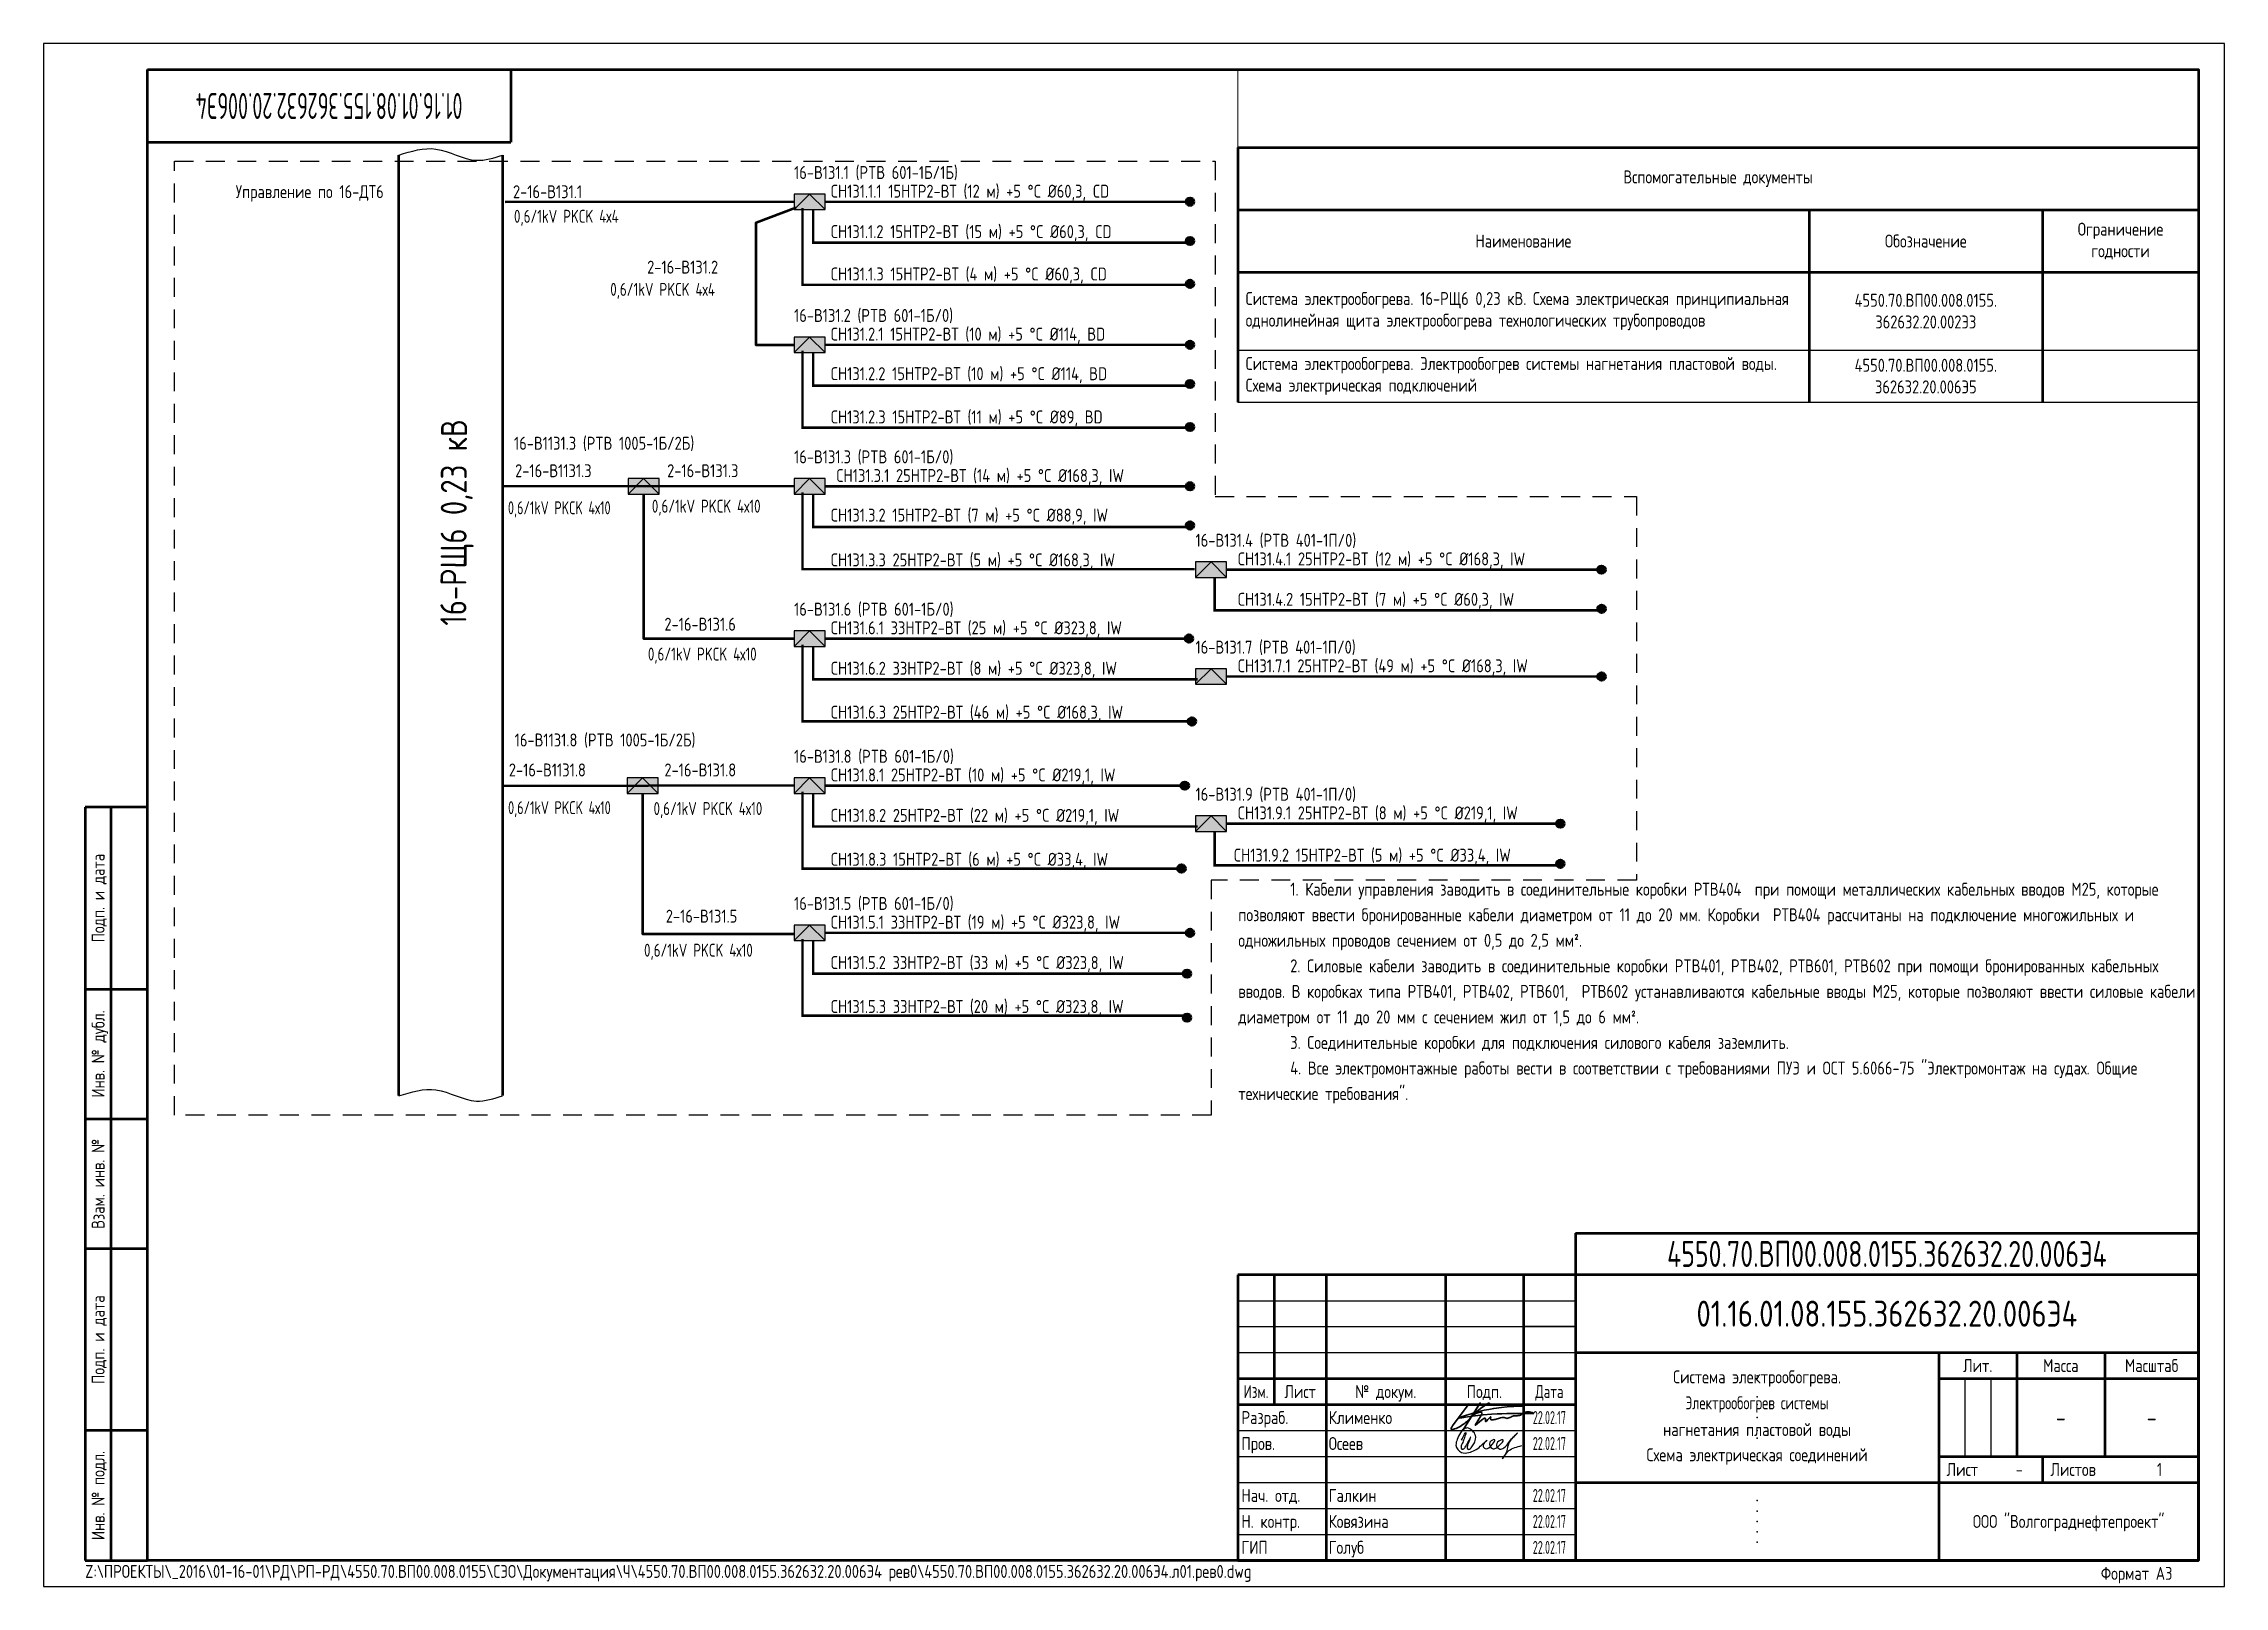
# Paper-space layout 'Layout1' of a CAD drawing. Header units: millimetres. Extents: x 0 to 420, y 0 to 297.
import ezdxf
from ezdxf.enums import TextEntityAlignment as Align

# ---------------------------------------------------------------- set-up
doc = ezdxf.new("R2010")
doc.units = ezdxf.units.MM
doc.header["$MEASUREMENT"] = 0
doc.linetypes.add('DGN Style 2', pattern=[6.058795, 3.635277, -2.423518])
for name, color, linetype, lineweight in [('--TEXT--', 7, 'Continuous', 25), ('_НС', 1, 'Continuous', 30), ('OFORMLENIE', 7, 'Continuous', 25), ('Надписи Тексты ТаБлицы', 250, 'Continuous', 25), ('Подписи ССТ', 250, 'Continuous', 40), ('СН', 1, 'Continuous', 50), ('текст', 7, 'Continuous', 25)]:
    doc.layers.add(name, color=color, linetype=linetype, lineweight=lineweight)
doc.layers.add('ESKIZ', color=231, linetype='Continuous', lineweight=25, plot=False)
doc.layers.add('Коробки', color=250, linetype='Continuous')
doc.layers.add('ПОдписи', color=7, linetype='Continuous')
doc.styles.add('GOST 2.304', font='CS_Gost2304.shx')
doc.styles.add('GOST_2.304', font='CS_Gost2304.shx', dxfattribs={"height": 2.5})
doc.styles.add('GOST_2.304_07', font='CS_Gost2304.shx', dxfattribs={"width": 0.7})
doc.styles.add('GOST_2.304_09', font='CS_Gost2304.shx', dxfattribs={"width": 0.9})
doc.styles.add('GOST_2.304_25', font='CS_Gost2304.shx', dxfattribs={"height": 2.5})
doc.styles.add('TNR_30', font='times.ttf', dxfattribs={"height": 3})

# ---------------------------------------------------------------- blocks, each defined once
blk = doc.blocks.new('A$C612D6D77')
at = {"layer": 'Коробки', "linetype": 'ByBlock', "ltscale": 0.5}
h = blk.add_hatch(color=3, dxfattribs=at)
h.paths.add_polyline_path([(300, 300), (0, 300), (0, 0)])
h.paths.add_polyline_path([(600, 0), (600, 300), (300, 300)])
at = {"layer": 'Коробки', "linetype": 'ByBlock', "ltscale": 0.5, "true_color": 0xffffff}
blk.add_hatch(color=7, dxfattribs=at).paths.add_polyline_path([(0, 0), (600, 0), (300, 300)])
at = {"layer": 'Коробки', "linetype": 'ByBlock', "ltscale": 0.5}
for p, q in [((0, 0), (300, 300)), ((300, 300), (600, 0))]:
    blk.add_line(p, q, dxfattribs=at)
blk.add_lwpolyline([(0, 0), (600, 0), (600, 300), (0, 300)], close=True, dxfattribs=at)
blk = doc.blocks.new('*U34')
blk.add_hatch(color=256).paths.add_polyline_path([(0.75, 0, 1), (-0.75, 0, 1)])
blk.add_circle((0, 0), 0.75)
blk = doc.blocks.new('*U32')
at = {"color": 0, "linetype": 'ByBlock', "lineweight": -2}
blk.add_lwpolyline([(420, 297), (0, 297), (0, 0), (420, 0)], close=True, dxfattribs=at)
at = {"color": 0, "linetype": 'ByBlock', "lineweight": 50}
blk.add_lwpolyline([(20, 292), (415, 292), (415, 5), (20, 5)], close=True, dxfattribs=at)
at = {"color": 0, "linetype": 'ByBlock', "lineweight": -2, "style": 'GOST_2.304'}
blk.add_text('Формат А3', height=2.5, dxfattribs=at).set_placement((410, 2.5), align=Align.MIDDLE_RIGHT)
at = {"color": 0, "linetype": 'ByBlock', "lineweight": -2, "insert": (8, 2.5), "char_height": 2.5, "attachment_point": 4, "style": 'GOST_2.304'}
blk.add_mtext('Z:\\\\ПРОЕКТЫ\\\\_2016\\\\01-16-01\\\\РД\\\\РП-РД\\\\4550.70.ВП00.008.0155\\\\СЭО\\\\Документация\\\\Ч\\\\4550.70.ВП00.008.0155.362632.20.006Э4 рев0\\\\4550.70.ВП00.008.0155.362632.20.006Э4.л01.рев0.dwg', dxfattribs=at)
at = {"color": 0, "linetype": 'ByBlock', "lineweight": -2, "style": 'TNR_30'}
blk.add_attdef('ВЕРХНИЙ_НОМЕР_ЛИСТА', text='', height=3, dxfattribs=at).set_placement((410, 287), align=Align.MIDDLE_CENTER)
blk = doc.blocks.new('*U39')
at = {"color": 0, "linetype": 'ByBlock', "lineweight": 50}
for p, q in [((-120, 63), (-120, 0)), ((-178, 55), (-178, 30)), ((-168, 55), (-168, 0)), ((-145, 55), (-145, 0)), ((-130, 55), (-130, 0)), ((-50, 40), (-50, 0)), ((-35, 40), (-35, 20)), ((-18, 40), (-18, 20)), ((-30, 20), (-30, 15))]:
    blk.add_line(p, q, dxfattribs=at)
at = {"color": 0, "linetype": 'ByBlock', "lineweight": 50, "ltscale": 100}
for p, q in [((-120, 63), (0, 63)), ((0, 0), (0, 63)), ((0, 55), (-185, 55)), ((-185, 55), (-185, 0)), ((-120, 40), (0, 40)), ((-185, 35), (-120, 35)), ((-50, 35), (0, 35)), ((-185, 30), (-120, 30)), ((-50, 20), (0, 20)), ((-120, 15), (0, 15)), ((-185, 0), (0, 0))]:
    blk.add_line(p, q, dxfattribs=at)
at = {"color": 0, "linetype": 'ByBlock', "lineweight": -2}
for p, q in [((-185, 50), (-120, 50)), ((-185, 45), (-120, 45)), ((-185, 40), (-120, 40)), ((-45, 35), (-45, 20)), ((-40, 35), (-40, 20)), ((-185, 25), (-120, 25)), ((-185, 20), (-120, 20)), ((-185, 15), (-120, 15)), ((-185, 10), (-120, 10)), ((-185, 5), (-120, 5))]:
    blk.add_line(p, q, dxfattribs=at)
at = {"color": 0}
blk.add_line((-120, 45), (-130, 45), dxfattribs=at)
at = {"layer": 'ESKIZ', "color": 0, "linetype": 'ByBlock', "lineweight": -2}
for p in [(-85, 35.5), (-85, 35), (-85, 31.5), (-85, 30), (-85, 27.5), (-85, 25), (-85, 23.5), (-85, 20), (-85, 19.5), (-85, 11.5), (-85, 9.5), (-85, 7.5), (-85, 5.5), (-85, 3.5)]:
    blk.add_point(p, dxfattribs=at)
at = {"color": 0, "linetype": 'ByBlock', "lineweight": -2, "style": 'GOST_2.304'}
for s, p in [('Лит.', (-42.5, 37.5)), ('Масса', (-26.5, 37.5)), ('Масштаб', (-9, 37.5)), ('Лист', (-173, 32.5)), ('№ докум.', (-156.5, 32.5)), ('Подп.', (-137.5, 32.5))]:
    blk.add_text(s, height=2.5, dxfattribs=at).set_placement(p, align=Align.MIDDLE_CENTER)
at = {"color": 0, "linetype": 'ByBlock', "lineweight": -2, "style": 'GOST_2.304', "width": 0.9}
for s, p in [('Изм.', (-181.5, 32.5)), ('Дата', (-125, 32.5))]:
    blk.add_text(s, height=2.5, dxfattribs=at).set_placement(p, align=Align.MIDDLE_CENTER)
at = {"color": 0, "linetype": 'ByBlock', "lineweight": -2, "style": 'GOST_2.304'}
for s, p in [('Разраб.', (-184.3, 27.5)), ('Пров.', (-184.3, 22.5)), ('Лист', (-48.5, 17.5)), ('Листов', (-28.5, 17.5)), ('Нач. отд.', (-184.3, 12.5)), ('Н. контр.', (-184.3, 7.5)), ('ГИП', (-184.3, 2.5))]:
    blk.add_text(s, height=2.5, dxfattribs=at).set_placement(p, align=Align.MIDDLE_LEFT)
at = {"color": 0, "linetype": 'ByBlock', "lineweight": -2}
for tag, height, style, width, flags, p in [('ШИФР_ЗАКАЗЧИКА', 5, 'GOST_2.304', 0.9, 4, (-60, 59)), ('ДАТА_ИЗМ_4', 2.5, 'GOST_2.304_07', 0.7, 12, (-125, 52.5)), ('ДАТА_ИЗМ_3', 2.5, 'GOST_2.304_07', 0.7, 12, (-125, 47.5)), ('ДАТА_ИЗМ_2', 2.5, 'GOST_2.304_07', 0.7, 12, (-125, 42.5)), ('ДАТА_ИЗМ_1', 2.5, 'GOST_2.304_07', 0.7, 12, (-125, 37.5))]:
    blk.add_attdef(tag, text='', height=height, dxfattribs=dict(at, style=style, width=width, flags=flags)).set_placement(p, align=Align.MIDDLE_CENTER)
for tag, height, style, flags, p in [('ИЗМ_4', 2.5, 'GOST_2.304', 12, (-181.5, 52.5)), ('ЛИСТ_4', 2.5, 'GOST_2.304', 12, (-173, 52.5)), ('N_ДОК_4', 2.5, 'GOST_2.304_09', 12, (-156.76, 52.5)), ('ИЗМ_3', 2.5, 'GOST_2.304', 12, (-181.5, 47.5)), ('ЛИСТ_3', 2.5, 'GOST_2.304', 12, (-173, 47.5)), ('N_ДОК_3', 2.5, 'GOST_2.304_09', 12, (-156.5, 47.5)), ('ШИФР', 5, 'GOST_2.304', 4, (-60, 47.5)), ('ИЗМ_2', 2.5, 'GOST_2.304', 12, (-181.5, 42.5)), ('ЛИСТ_2', 2.5, 'GOST_2.304', 12, (-173, 42.5)), ('N_ДОК_2', 2.5, 'GOST_2.304_09', 12, (-156.5, 42.5)), ('ИЗМ_1', 2.5, 'GOST_2.304', 12, (-181.5, 37.5)), ('ЛИСТ_1', 2.5, 'GOST_2.304', 12, (-173, 37.5)), ('N_ДОК_1', 2.5, 'GOST_2.304_09', 12, (-156.5, 37.5)), ('ЛИТЕРА', 3.5, 'GOST_2.304', 4, (-42.5, 27.5)), ('МАССА', 3.5, 'GOST_2.304', 4, (-26.5, 27.5)), ('МАСШТАБ', 3.5, 'GOST_2.304', 4, (-9, 27.5)), ('ЛИСТ', 2.5, 'GOST_2.304', 4, (-34.5, 17.5)), ('ЛИСТОВ', 2.5, 'GOST_2.304', 4, (-7.5, 17.5)), ('ОРГАНИЗАЦИЯ', 2.5, 'GOST_2.304', 4, (-25, 7.5))]:
    blk.add_attdef(tag, text='', height=height, dxfattribs=dict(at, style=style, flags=flags)).set_placement(p, align=Align.MIDDLE_CENTER)
at = {"color": 0, "linetype": 'ByBlock', "lineweight": -2, "style": 'GOST_2.304', "flags": 4}
for tag, p in [('ДОКУМЕНТ_1', (-85, 35)), ('ДОКУМЕНТ_2', (-85, 30)), ('ДОКУМЕНТ_3', (-85, 25)), ('ДОКУМЕНТ_4', (-85, 20)), ('ДОКУМЕНТ_5', (-85, 19.5)), ('МАТЕРИАЛ_1', (-85, 11.5)), ('МАТЕРИАЛ_2', (-85, 7.5)), ('МАТЕРИАЛ_3', (-85, 3.5))]:
    blk.add_attdef(tag, text='', height=2.5, dxfattribs=at).set_placement(p, align=Align.MIDDLE)
for tag, p in [('РАЗРАБ_1', (-167.5, 27.5)), ('ПРОВ_1', (-167.5, 22.5)), ('НАЧ_ОТД', (-167.5, 12.5)), ('Н_КОНТР', (-167.5, 7.5)), ('ГИП', (-167.5, 2.5))]:
    blk.add_attdef(tag, text='', height=2.5, dxfattribs=at).set_placement(p, align=Align.MIDDLE_LEFT)
at = {"color": 0, "linetype": 'ByBlock', "lineweight": -2, "style": 'GOST_2.304_07', "width": 0.7}
for tag, p in [('DATE-6', (-125, 27.5)), ('DATE-5', (-125, 22.5)), ('DATE-3', (-125, 12.5)), ('DATE-2', (-125, 7.5)), ('DATE-1', (-125, 2.5))]:
    blk.add_attdef(tag, text='', height=2.5, dxfattribs=at).set_placement(p, align=Align.MIDDLE_CENTER)
blk = doc.blocks.new('ST_Top')
at = {"color": 0, "linetype": 'ByBlock', "lineweight": 50}
blk.add_line((70, 0), (70, -14), dxfattribs=at)
at = {"color": 0, "linetype": 'ByBlock', "lineweight": 50, "extrusion": (0, 1, 0)}
blk.add_line((0, -14), (70, -14), dxfattribs=at)
at = {"color": 0, "linetype": 'ByBlock', "lineweight": -2, "style": 'GOST_2.304', "width": 0.7, "flags": 4}
blk.add_attdef('ШИФР', text='', height=5, rotation=180, dxfattribs=at).set_placement((35, -7), align=Align.MIDDLE_CENTER)
blk = doc.blocks.new('A$C18E935BB')
at = {"layer": 'текст', "color": 0}
blk.add_spline([(1.08, 3.58), (1.9, 5), (1.82, 4.63), (1.46, 3.61), (1.29, 3.16), (0.97, 2.23), (1.13, 1.88), (1.36, 1.88), (1.59, 2), (1.78, 2.23), (2.01, 2.66), (2.31, 3.16), (2.52, 3.54), (2.66, 3.83), (2.83, 4.22), (2.75, 4.06), (2.6, 3.58), (2.36, 2.93), (2.24, 2.66), (2.15, 2.31), (2.15, 2.04), (2.44, 1.8), (2.77, 1.96), (3.32, 2.7), (3.72, 3.49), (3.65, 4.76), (3.06, 5.5), (2.19, 5.94), (1.46, 5.69), (0.84, 5.01), (0.25, 3.72), (0, 2.62), (1.05, 1.24), (2.47, 1.2), (3.63, 1.65), (4.68, 2.4), (5.51, 3.16), (6.02, 3.57), (5.51, 3.16), (5.25, 2.35), (5.63, 1.97), (7.01, 2.79), (7.47, 3.67), (6.53, 3.19), (7.01, 1.97), (7.65, 2.03), (8.48, 2.72), (8.96, 3.22), (9.1, 3.59), (8.26, 3.4), (7.8, 2.47), (8.46, 1.88), (9.21, 2.08), (10.47, 3.56), (11.81, 4.92), (11.19, 4.31), (10.02, 2.62), (9.49, 0.85), (8.9, 0), (9.34, 0.6), (10.2, 1.58), (12.67, 2.55)], degree=3, dxfattribs=at)
blk = doc.blocks.new('ST_Left')
at = {"color": 0, "linetype": 'ByBlock', "lineweight": 50}
for p, q in [((8, 150), (8, 5)), ((20, 150), (8, 150)), ((13, 5), (13, 150)), ((8, 115), (20, 115)), ((8, 90), (20, 90)), ((20, 65), (8, 65)), ((20, 30), (8, 30)), ((8, 5), (20, 5))]:
    blk.add_line(p, q, dxfattribs=at)
at = {"color": 0, "linetype": 'ByBlock', "lineweight": -2, "style": 'GOST_2.304'}
for s, p in [('Подп. и дата', (10.5, 132.5)), ('Инв. № дубл.', (10.5, 102.5)), ('Взам. инв. №', (10.5, 77.5)), ('Подп. и дата', (10.5, 47.5)), ('Инв. № подл.', (10.5, 17.5))]:
    blk.add_text(s, height=2.5, rotation=90, dxfattribs=at).set_placement(p, align=Align.MIDDLE_CENTER)
at = {"color": 0, "linetype": 'ByBlock', "lineweight": -2, "style": 'GOST_2.304', "flags": 8}
for tag, p in [('ДУБЛ_ДАТА', (16.5, 141.25)), ('НОМЕР_ДУБЛ', (16.5, 102.5)), ('ВЗАМ_ИНВ', (16.5, 77.5)), ('ИНВ_ДАТА', (16.5, 56.25)), ('ИНВ_НОМЕР', (16.5, 17.5))]:
    blk.add_attdef(tag, text='', height=2.5, rotation=90, dxfattribs=at).set_placement(p, align=Align.MIDDLE_CENTER)
blk = doc.blocks.new('*T43')
at = {"layer": 'Defpoints', "color": 8, "linetype": 'ByBlock', "lineweight": 0, "transparency": 16777216}
for p, q in [((0, 0), (185, 0)), ((0, 0), (0, -15)), ((185, 0), (185, -15))]:
    blk.add_line(p, q, dxfattribs=at)
at = {"layer": 'OFORMLENIE', "color": 0, "linetype": 'ByBlock', "lineweight": 50, "transparency": 16777216}
for p, q in [((0, -15), (185, -15)), ((0, -15), (0, -64)), ((185, -15), (185, -64)), ((0, -27), (185, -27)), ((110, -27), (110, -64)), ((155, -27), (155, -64)), ((0, -39), (185, -39))]:
    blk.add_line(p, q, dxfattribs=at)
at = {"layer": 'OFORMLENIE', "color": 0, "linetype": 'ByBlock', "lineweight": -2, "transparency": 16777216}
blk.add_line((0, -54), (185, -54), dxfattribs=at)
at = {"layer": 'OFORMLENIE', "color": 0, "linetype": 'ByBlock', "transparency": 16777216}
blk.add_line((0, -64), (185, -64), dxfattribs=at)
at = {"layer": 'OFORMLENIE', "color": 0, "transparency": 16777216, "char_height": 2.5, "style": 'GOST_2.304_25'}
for s, insert, width, attachment_point in [('Вспомогательные документы', (92.5, -21), 182, 5), ('Наименование', (55, -33), 107, 5), ('Обозначение', (132.5, -33), 42, 5), ('Ограничение годности', (170, -33), 27, 5), ('Система электрообогрева. 16-РЩ6 0,23 кВ. Схема электрическая принципиальная однолинейная щита электрообогрева технологических трубопроводов', (1.5, -46.5), 107, 4), ('{\\Fгост прямой|c204;\\C256;4550.70.ВП00.008.0155. 362632.20.002Э3}', (132.5, -46.5), 42, 5), ('Система электрообогрева. Электрообогрев системы нагнетания пластовой воды. Схема электрическая подключений', (1.5, -59), 107, 4), ('{\\Fгост прямой|c204;\\C256;4550.70.ВП00.008.0155. 362632.20.006Э5}', (132.5, -59), 42, 5)]:
    blk.add_mtext(s, dxfattribs=dict(at, insert=insert, width=width, attachment_point=attachment_point))

psp = doc.layouts.get("Layout1")

# ---------------------------------------------------------------- linework, layer by layer
at = {"const_width": 0.5}
for points in [[(68.4, 94.44), (68.4, 275.54)], [(88.4, 275.54), (88.4, 94.44)]]:
    psp.add_lwpolyline(points, dxfattribs=at)
for points in [[(68.4, 275.54), (75.56, 276.71), (83.34, 274.54), (88.4, 275.54)], [(68.4, 94.44), (75.56, 95.59), (83.34, 93.44), (88.4, 94.44)]]:
    psp.add_spline(points, degree=3)
at = {"layer": '_НС', "color": 0, "linetype": 'DGN Style 2', "lineweight": 25}
psp.add_lwpolyline([(25.2, 274.36), (225.63, 274.36), (225.63, 209.81), (306.75, 209.81), (306.75, 135.94), (224.86, 135.94), (224.86, 90.73), (25.2, 90.73)], close=True, dxfattribs=at)
at = {"layer": 'ПОдписи', "color": 0, "linetype": 'Continuous', "lineweight": 30, "ltscale": 0.05}
psp.add_lwpolyline([(274.55, 35.21), (271.34, 30.89, 0.089528), (271.11, 30.43, 0.163952), (271.11, 30.23, 0.256522), (271.17, 30.18, 0.125592), (271.46, 30.2, 0.091369), (273.6, 31.32, 0.057163), (275.14, 32.84, 0.018048), (276.67, 35.31), (273.42, 30.14), (274.07, 31.27), (274.42, 31.93), (275.11, 32.88), (276.72, 34.22), (277.58, 34.88), (278.12, 35.23, -0.618056), (278.56, 34.98), (278.54, 35.1), (278.42, 35.24), (278.26, 35.28), (278.12, 35.23), (276.72, 34.22), (275.86, 33.5), (275.28, 33.01), (275.14, 32.84), (275.63, 33.15, -0.096182), (276.4, 33.47, -0.043607), (276.75, 33.54, -0.157965), (276.96, 33.5, -0.347668), (277.03, 33.35), (277.02, 33.24), (276.99, 33.12), (276.95, 33.07), (276.73, 32.7), (276.44, 32.22), (276.01, 31.55), (275.83, 31.26), (275.74, 31.1), (275.71, 31.03, 0.794534), (275.74, 31.01), (276.1, 31.3), (276.54, 31.69), (276.92, 32.01), (277.2, 32.21), (277.37, 32.31), (277.5, 32.36, -0.444871), (277.71, 32.25, -0.109787), (277.71, 32.15), (277.7, 31.8), (277.71, 31.75, 0.335958), (277.74, 31.72, 0.165412), (277.78, 31.73, 0.021463), (277.84, 31.77, 0.042849), (277.89, 31.82), (278.16, 32.11), (278.41, 32.38), (278.61, 32.58), (278.66, 32.62, -0.70719), (278.71, 32.59, -0.002785), (278.7, 32.53, -0.00332), (278.68, 32.4, 0.15097), (278.7, 32.14, 0.253823), (278.81, 32.05, 0.103833), (279.2, 32.05, 0.030369), (279.96, 32.28, -0.043416), (280.81, 32.5, -0.103595), (281.36, 32.49, -0.067719), (281.5, 32.43, 0.124375), (281.82, 32.34, 0.115206), (282.21, 32.43, -0.002795), (282.56, 32.59, -0.016645), (282.93, 32.75, -0.10214), (283.56, 32.85, 0.101733), (284.44, 32.99, 0.099911), (284.79, 33.21, -0.207739), (285.88, 33.61, -0.087471), (286.93, 33.37, -0.139767), (286.96, 33.33, -0.410948), (286.96, 33.31, -0.132381), (286.88, 33.28), (286.79, 33.27), (286.63, 33.26), (286.31, 33.25), (281.78, 33.26), (280.86, 33.24), (279.95, 33.21), (278.83, 33.15), (277.23, 33.03), (275.68, 32.81), (274.26, 32.63), (273.13, 32.42), (272.62, 32.37), (272.5, 32.37), (272.48, 32.37, -0.653212), (272.48, 32.39), (272.52, 32.42), (272.73, 32.52), (273.08, 32.64), (274.04, 32.97), (274.95, 33.24), (275.67, 33.46), (276.67, 33.71), (277.41, 33.89), (278.36, 34.08), (279.3, 34.25), (280.75, 34.45), (281.9, 34.57), (283.16, 34.65), (284.1, 34.68), (284.78, 34.69)], format="xyb", dxfattribs=at)
at = {"layer": 'СН', "color": 94}
for points in [[(144.53, 266.54), (88.9, 266.49)], [(144.54, 238.98), (137.26, 238.98), (137.26, 262.54), (144.86, 265.44)], [(144.53, 211.79), (88.4, 211.76)], [(115.56, 210.29), (115.56, 182.47), (144.53, 182.47)], [(144.53, 154.15), (88.4, 154.05)], [(115.36, 152.65), (115.36, 125.6), (144.53, 125.62)]]:
    psp.add_lwpolyline(points, dxfattribs=at)
at = {"layer": 'СН', "linetype": 'ByBlock', "const_width": 0.5}
for points in [[(146.16, 265.38), (146.16, 250.57), (220.53, 250.57)], [(148.21, 265.12), (148.21, 258.67), (220.21, 258.67)], [(150.53, 266.54), (220.8, 266.54)], [(146.16, 237.87), (146.16, 223.06), (220.53, 223.06)], [(148.21, 237.6), (148.21, 231.16), (220.21, 231.16)], [(150.53, 239.02), (220.8, 239.02)], [(146.16, 210.64), (146.16, 195.83), (221.71, 195.83)], [(148.21, 210.38), (148.21, 203.93), (220.21, 203.93)], [(150.53, 211.79), (220.8, 211.79)], [(225.52, 194.32), (225.52, 187.88), (299.52, 187.88)], [(227.84, 195.74), (300.11, 195.74)], [(146.16, 181.32), (146.16, 166.51), (221.15, 166.51)], [(148.21, 181.05), (148.21, 174.6), (222.26, 174.6)], [(150.53, 182.47), (220.58, 182.47)], [(227.84, 175.16), (300.11, 175.16)], [(146.16, 153), (146.16, 138.19), (219.15, 138.19)], [(148.21, 152.73), (148.21, 146.29), (222.26, 146.29)], [(150.53, 154.15), (219.8, 154.15)], [(227.84, 146.84), (292.11, 146.84)], [(225.52, 145.24), (225.52, 138.8), (291.52, 138.8)], [(150.53, 125.81), (220.8, 125.81)], [(146.16, 124.66), (146.16, 109.85), (220.43, 109.85)], [(148.21, 124.4), (148.21, 117.95), (220.21, 117.95)]]:
    psp.add_lwpolyline(points, dxfattribs=at)

# ---------------------------------------------------------------- block references
psp.add_blockref('*T43', (230, 292))
at = {"layer": 'OFORMLENIE'}
for name in ['*U32', 'ST_Left']:
    psp.add_blockref(name, (0, 0), dxfattribs=at)
ref = psp.add_blockref('ST_Top', (20, 292), dxfattribs=at)
ref.add_attrib('ШИФР', '01.16.01.08.155.362632.20.006Э4', dxfattribs={"layer": '0', "color": 0, "linetype": 'ByBlock', "lineweight": -2, "height": 5, "rotation": 180, "style": 'GOST_2.304', "width": 0.7}).set_placement((55, 285), align=Align.MIDDLE_CENTER)
ref = psp.add_blockref('*U39', (415, 5), dxfattribs=at)
ref.add_attrib('ГИП', 'Голуб', dxfattribs={"layer": '0', "color": 0, "linetype": 'ByBlock', "lineweight": -2, "height": 2.5, "style": 'GOST_2.304'}).set_placement((247.5, 7.5), align=Align.MIDDLE_LEFT)
ref.add_attrib('Н_КОНТР', 'Ковязина', dxfattribs={"layer": '0', "color": 0, "linetype": 'ByBlock', "lineweight": -2, "height": 2.5, "style": 'GOST_2.304'}).set_placement((247.5, 12.5), align=Align.MIDDLE_LEFT)
ref.add_attrib('НАЧ_ОТД', 'Галкин', dxfattribs={"layer": '0', "color": 0, "linetype": 'ByBlock', "lineweight": -2, "height": 2.5, "style": 'GOST_2.304'}).set_placement((247.5, 17.5), align=Align.MIDDLE_LEFT)
ref.add_attrib('ПРОВ_1', 'Осеев', dxfattribs={"layer": '0', "color": 0, "linetype": 'ByBlock', "lineweight": -2, "height": 2.5, "style": 'GOST_2.304'}).set_placement((247.5, 27.5), align=Align.MIDDLE_LEFT)
ref.add_attrib('РАЗРАБ_1', 'Клименко', dxfattribs={"layer": '0', "color": 0, "linetype": 'ByBlock', "lineweight": -2, "height": 2.5, "style": 'GOST_2.304'}).set_placement((247.5, 32.5), align=Align.MIDDLE_LEFT)
ref.add_attrib('DATE-1', '22.02.17', dxfattribs={"layer": '0', "color": 0, "linetype": 'ByBlock', "lineweight": -2, "height": 2.5, "style": 'GOST_2.304_07', "width": 0.7}).set_placement((290, 7.5), align=Align.MIDDLE_CENTER)
ref.add_attrib('DATE-2', '22.02.17', dxfattribs={"layer": '0', "color": 0, "linetype": 'ByBlock', "lineweight": -2, "height": 2.5, "style": 'GOST_2.304_07', "width": 0.7}).set_placement((290, 12.5), align=Align.MIDDLE_CENTER)
ref.add_attrib('DATE-3', '22.02.17', dxfattribs={"layer": '0', "color": 0, "linetype": 'ByBlock', "lineweight": -2, "height": 2.5, "style": 'GOST_2.304_07', "width": 0.7}).set_placement((290, 17.5), align=Align.MIDDLE_CENTER)
ref.add_attrib('DATE-5', '22.02.17', dxfattribs={"layer": '0', "color": 0, "linetype": 'ByBlock', "lineweight": -2, "height": 2.5, "style": 'GOST_2.304_07', "width": 0.7}).set_placement((290, 27.5), align=Align.MIDDLE_CENTER)
ref.add_attrib('DATE-6', '22.02.17', dxfattribs={"layer": '0', "color": 0, "linetype": 'ByBlock', "lineweight": -2, "height": 2.5, "style": 'GOST_2.304_07', "width": 0.7}).set_placement((290, 32.5), align=Align.MIDDLE_CENTER)
ref.add_attrib('ШИФР_ЗАКАЗЧИКА', '4550.70.ВП00.008.0155.362632.20.006Э4', dxfattribs={"layer": '0', "color": 0, "linetype": 'ByBlock', "lineweight": -2, "height": 5, "rotation": 360, "style": 'GOST_2.304', "width": 0.9}).set_placement((355, 64), align=Align.MIDDLE_CENTER)
ref.add_attrib('ШИФР', '01.16.01.08.155.362632.20.006Э4', dxfattribs={"layer": '0', "color": 0, "linetype": 'ByBlock', "lineweight": -2, "height": 5, "rotation": 360, "style": 'GOST_2.304'}).set_placement((355, 52.5), align=Align.MIDDLE_CENTER)
ref.add_attrib('ДОКУМЕНТ_1', 'Система электрообогрева.', dxfattribs={"layer": '0', "color": 0, "linetype": 'ByBlock', "lineweight": -2, "height": 2.5, "rotation": 360, "style": 'GOST_2.304'}).set_placement((330, 40), align=Align.MIDDLE)
ref.add_attrib('ДОКУМЕНТ_2', 'Электрообогрев системы', dxfattribs={"layer": '0', "color": 0, "linetype": 'ByBlock', "lineweight": -2, "height": 2.5, "rotation": 360, "style": 'GOST_2.304', "width": 0.9}).set_placement((330, 35), align=Align.MIDDLE)
ref.add_attrib('ДОКУМЕНТ_3', 'нагнетания пластовой воды', dxfattribs={"layer": '0', "color": 0, "linetype": 'ByBlock', "lineweight": -2, "height": 2.5, "rotation": 360, "style": 'GOST_2.304'}).set_placement((330, 30), align=Align.MIDDLE)
ref.add_attrib('ДОКУМЕНТ_4', 'Схема электрическая соединений', dxfattribs={"layer": '0', "color": 0, "linetype": 'ByBlock', "lineweight": -2, "height": 2.5, "rotation": 360, "style": 'GOST_2.304'}).set_placement((330, 25), align=Align.MIDDLE)
ref.add_attrib('МАССА', '-', dxfattribs={"layer": '0', "color": 0, "linetype": 'ByBlock', "lineweight": -2, "height": 3.5, "rotation": 360, "style": 'GOST_2.304'}).set_placement((388.5, 32.5), align=Align.MIDDLE_CENTER)
ref.add_attrib('МАСШТАБ', '-', dxfattribs={"layer": '0', "color": 0, "linetype": 'ByBlock', "lineweight": -2, "height": 3.5, "rotation": 360, "style": 'GOST_2.304'}).set_placement((406, 32.5), align=Align.MIDDLE_CENTER)
ref.add_attrib('ЛИСТ', '-', dxfattribs={"layer": '0', "color": 0, "linetype": 'ByBlock', "lineweight": -2, "height": 2.5, "rotation": 360, "style": 'GOST_2.304'}).set_placement((380.5, 22.5), align=Align.MIDDLE_CENTER)
ref.add_attrib('ЛИСТОВ', '1', dxfattribs={"layer": '0', "color": 0, "linetype": 'ByBlock', "lineweight": -2, "height": 2.5, "rotation": 360, "style": 'GOST_2.304'}).set_placement((407.5, 22.5), align=Align.MIDDLE_CENTER)
ref.add_attrib('ОРГАНИЗАЦИЯ', 'ООО "Волгограднефтепроект"', dxfattribs={"layer": '0', "color": 0, "linetype": 'ByBlock', "lineweight": -2, "height": 2.5, "rotation": 360, "style": 'GOST_2.304'}).set_placement((390, 12.5), align=Align.MIDDLE_CENTER)
at = {"layer": 'Подписи ССТ', "lineweight": 35}
psp.add_blockref('A$C18E935BB', (272.01, 24.56), dxfattribs=at)
at = {"layer": 'СН', "linetype": 'ByBlock', "xscale": 0.009999999999999998, "yscale": 0.009999999999999998, "zscale": 0.009999999999999998}
for p in [(144.53, 265.04), (144.53, 237.52), (112.56, 210.29), (144.53, 210.29), (221.84, 194.24), (144.53, 180.97), (221.84, 173.66), (112.36, 152.65), (144.53, 152.65), (221.84, 145.34), (144.53, 124.31)]:
    psp.add_blockref('A$C612D6D77', p, dxfattribs=at)
at = {"layer": 'СН'}
for p in [(220.79, 266.56), (220.79, 259.01), (220.79, 250.75), (220.8, 239.02), (220.8, 231.47), (220.8, 223.21), (220.8, 211.79), (220.8, 204.24), (300.05, 195.74), (300.05, 188.19), (220.58, 182.47), (300.05, 175.16), (221.15, 166.51), (219.8, 154.15), (292.11, 146.84), (219.15, 138.19), (292.11, 139.11), (220.8, 125.81), (220.21, 117.95), (220.21, 109.47)]:
    psp.add_blockref('*U34', p, dxfattribs=at)

# ---------------------------------------------------------------- texts
at = {"layer": '--TEXT--', "style": 'GOST 2.304'}
for s, p in [('16-В131.1 (PTВ 601-1Б/1Б)', (144.53, 270.94)), ('2-16-В131.1', (90.4, 267.24)), ('СН131.1.1 15НТР2-ВТ (12 м) +5 %%DC %%C60,3, CD', (151.62, 267.34)), ('СН131.1.2 15НТР2-ВТ (15 м) +5 %%DC %%C60,3, CD', (151.62, 259.56)), ('2-16-В131.2', (116.24, 252.72)), ('СН131.1.3 15НТР2-ВТ (4 м) +5 %%DC %%C60,3, CD', (151.62, 251.4)), ('16-В131.2 (PTВ 601-1Б/0)', (144.53, 243.42)), ('СН131.2.1 15НТР2-ВТ (10 м) +5 %%DC %%C114, BD', (151.62, 239.83)), ('СН131.2.2 15НТР2-ВТ (10 м) +5 %%DC %%C114, BD', (151.62, 232.21)), ('СН131.2.3 15НТР2-ВТ (11 м) +5 %%DC %%C89, BD', (151.62, 223.88)), ('16-В1131.3 (PTВ 1005-1Б/2Б)', (90.59, 218.82)), ('16-В131.3 (PTВ 601-1Б/0)', (144.53, 216.2)), ('2-16-В1131.3', (90.81, 213.53)), ('2-16-В131.3', (120.09, 213.53)), ('СН131.3.1 25НТР2-ВТ (14 м) +5 %%DC %%C168,3, IW', (152.7, 212.6)), ('СН131.3.2 15НТР2-ВТ (7 м) +5 %%DC %%C88,9, IW', (151.62, 204.98)), ('16-В131.4 (PTВ 401-1П/0)', (221.84, 200.14)), ('СН131.3.3 25НТР2-ВТ (5 м) +5 %%DC %%C168,3, IW', (151.62, 196.36)), ('СН131.4.1 25НТР2-ВТ (12 м) +5 %%DC %%C168,3, IW', (230.01, 196.55)), ('16-В131.6 (PTВ 601-1Б/0)', (144.53, 186.87)), ('СН131.4.2 15НТР2-ВТ (7 м) +5 %%DC %%C60,3, IW', (230.01, 188.77)), ('2-16-В131.6', (119.56, 183.98)), ('СН131.6.1 33НТР2-ВТ (25 м) +5 %%DC %%C323,8, IW', (151.62, 183.28)), ('16-В131.7 (PTВ 401-1П/0)', (221.84, 179.56)), ('СН131.6.2 33НТР2-ВТ (8 м) +5 %%DC %%C323,8, IW', (151.62, 175.5)), ('СН131.7.1 25НТР2-ВТ (49 м) +5 %%DC %%C168,3, IW', (230.01, 175.97)), ('СН131.6.3 25НТР2-ВТ (46 м) +5 %%DC %%C168,3, IW', (151.62, 167.04)), ('16-В1131.8 (PTВ 1005-1Б/2Б)', (90.72, 161.69)), ('16-В131.8 (PTВ 601-1Б/0)', (144.53, 158.55)), ('2-16-В1131.8', (89.6, 155.92)), ('2-16-В131.8', (119.56, 155.92)), ('СН131.8.1 25НТР2-ВТ (10 м) +5 %%DC %%C219,1, IW', (151.62, 154.96)), ('16-В131.9 (PTВ 401-1П/0)', (221.84, 151.25)), ('СН131.8.2 25НТР2-ВТ (22 м) +5 %%DC %%C219,1, IW', (151.62, 147.18)), ('СН131.9.1 25НТР2-ВТ (8 м) +5 %%DC %%C219,1, IW', (230.01, 147.65)), ('СН131.8.3 15НТР2-ВТ (6 м) +5 %%DC %%C33,4, IW', (151.62, 138.72)), ('СН131.9.2 15НТР2-ВТ (5 м) +5 %%DC %%C33,4, IW', (229.25, 139.52)), ('2-16-В131.5', (119.83, 127.77)), ('16-В131.5 (PTВ 601-1Б/0)', (144.53, 130.22)), ('СН131.5.1 33НТР2-ВТ (19 м) +5 %%DC %%C323,8, IW', (151.62, 126.62)), ('СН131.5.2 33НТР2-ВТ (33 м) +5 %%DC %%C323,8, IW', (151.62, 118.84)), ('СН131.5.3 33НТР2-ВТ (20 м) +5 %%DC %%C323,8, IW', (151.62, 110.38))]:
    psp.add_text(s, height=2.5, dxfattribs=at).set_placement(p)
psp.add_text('Управление по 16-ДТ6', height=2.5, dxfattribs=at).set_placement((65.5, 267.25), align=Align.RIGHT)
for s, width, p in [('0,6/1kV PKCK 4х4', 0.9, (90.59, 262.51)), ('0,6/1kV PKCK 4х4', 0.9, (109.13, 248.44)), ('0,6/1kV PKCK 4х10', 0.85, (89.42, 206.39)), ('0,6/1kV PKCK 4х10', 0.9, (117.14, 206.7)), ('0,6/1kV PKCK 4х10', 0.9, (116.38, 178.23)), ('0,6/1kV PKCK 4х10', 0.85, (89.45, 148.66)), ('0,6/1kV PKCK 4х10', 0.9, (117.47, 148.49)), ('0,6/1kV PKCK 4х10', 0.9, (115.64, 121.22))]:
    psp.add_text(s, height=2.5, rotation=360, dxfattribs=dict(at, width=width)).set_placement(p)
psp.add_text('16-РЩ6 0,23 кВ', height=5, rotation=89.7915, dxfattribs=at).set_placement((78.98, 204.79), align=Align.MIDDLE_CENTER)
at = {"layer": 'Надписи Тексты ТаБлицы', "color": 0, "insert": (230.09, 135.46), "char_height": 2.5, "width": 183.9325, "attachment_point": 1, "line_spacing_factor": 1.18, "style": 'GOST 2.304'}
psp.add_mtext('\\pi10;1. Кабели управления заводить в соединительные коробки РТВ404  при помощи металлических кабельных вводов М25, которые позволяют ввести бронированные кабели диаметром от 11 до 20 мм. Коробки  РТВ404 рассчитаны на подключение многожильных и одножильных проводов сечением от 0,5 до 2,5 мм². \\P2. Силовые кабели заводить в соединительные коробки PTB401, PTB402, РТВ601, РТВ602 при помощи бронированных кабельных вводов. В коробках типа РТВ401, РТВ402, РТВ601,  РТВ602 устанавливаются кабельные вводы М25, которые позволяют ввести силовые кабели диаметром от 11 до 20 мм с сечением жил от 1,5 до 6 мм².\\P3. Соединительные коробки для подключения силового кабеля заземлить. \\P4. Все электромонтажные работы вести в соответствии с требованиями ПУЭ и ОСТ 5.6066-75 "Электромонтаж на судах. Общие технические требования".', dxfattribs=at)

doc.saveas('drawing.dxf')
